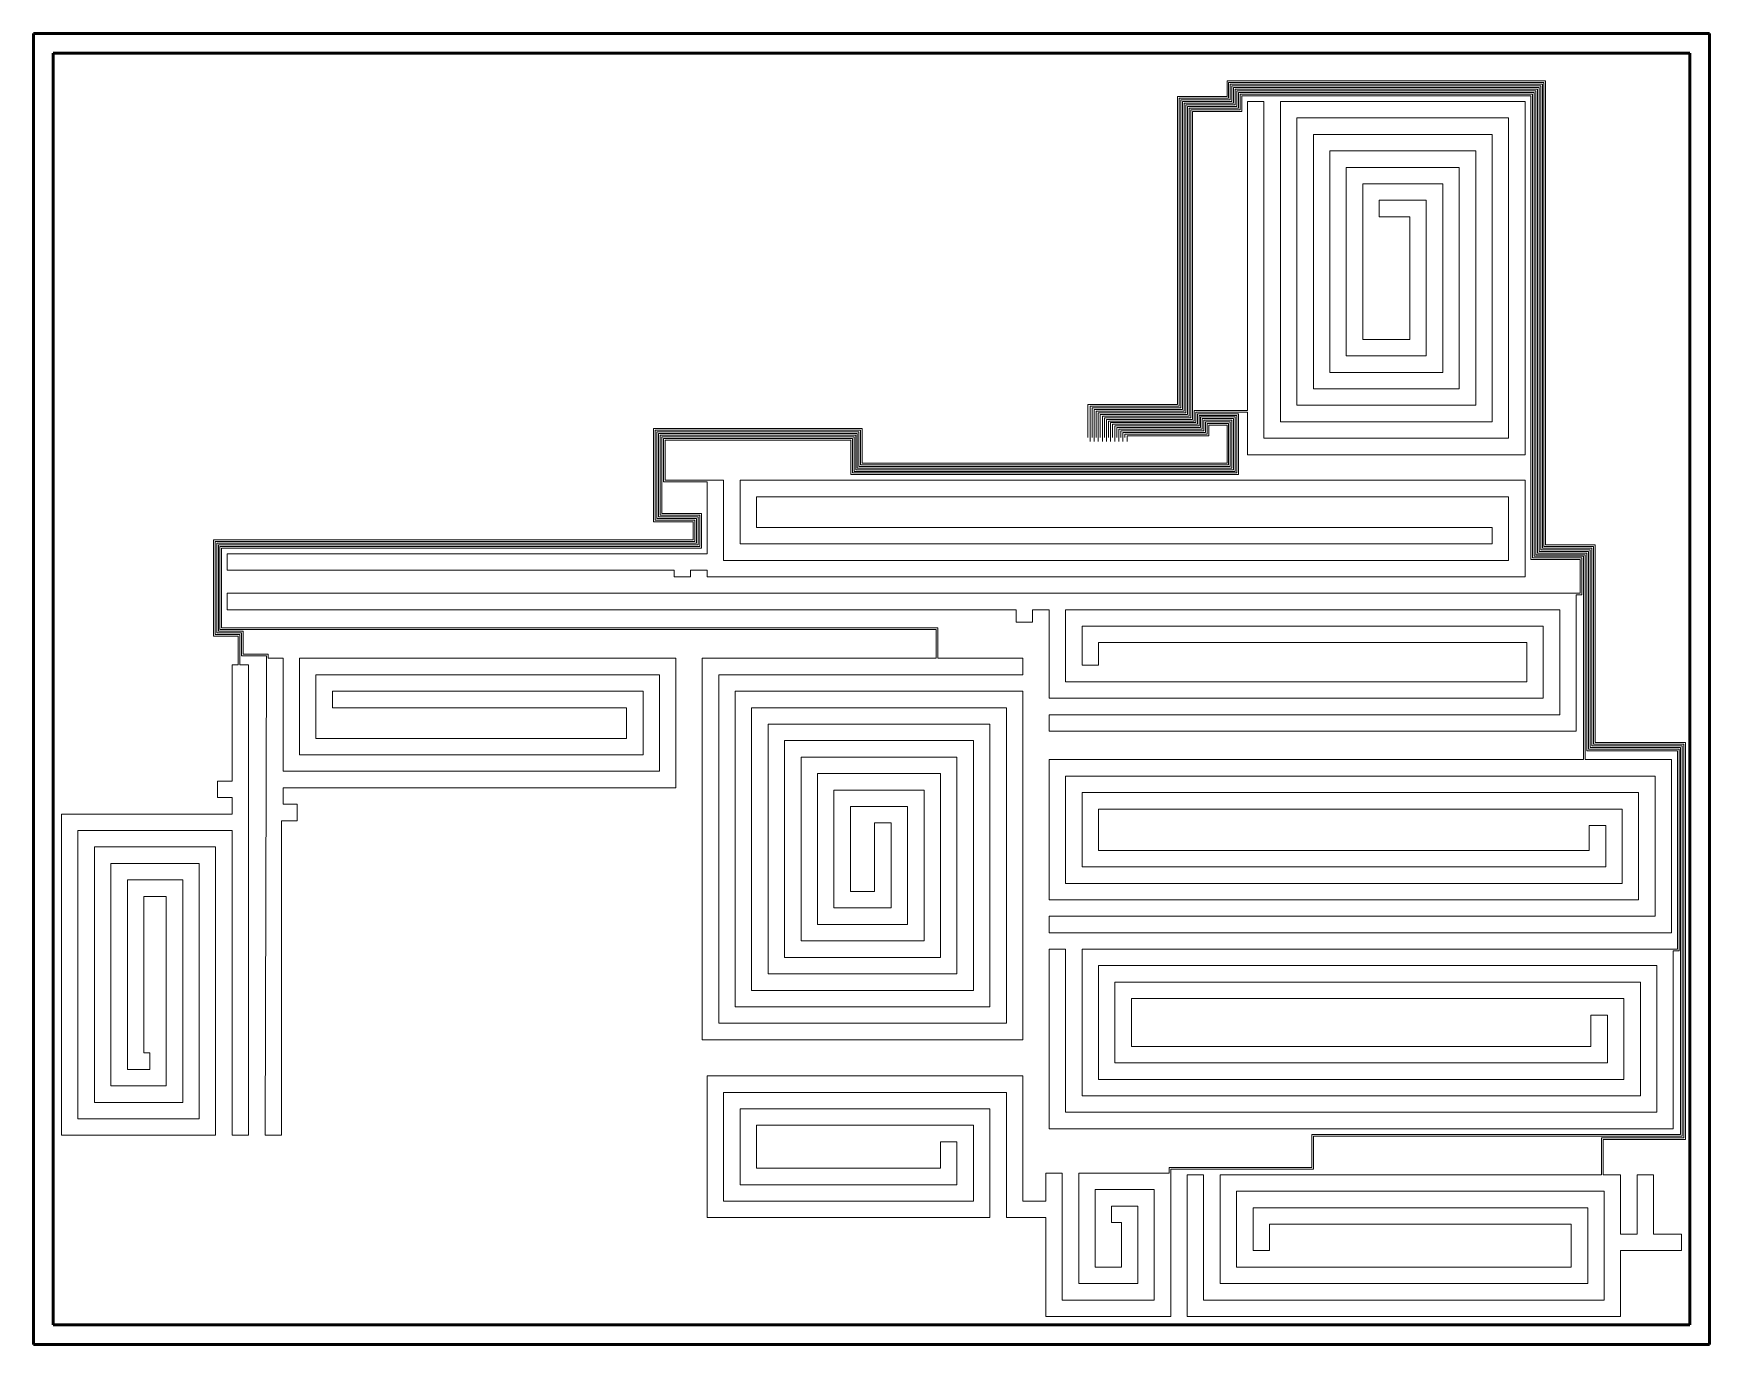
# Model space of a CAD drawing. Header units: millimetres. Extents: x -6611 to 13745, y -13256 to 2662.
import ezdxf

# ---------------------------------------------------------------- set-up
doc = ezdxf.new("R2010")
doc.units = ezdxf.units.MM
doc.layers.add('A-DETL-THIN', color=151, linetype='Continuous', lineweight=18)
doc.layers.add('A-WALL', color=113, linetype='Continuous', lineweight=18)

msp = doc.modelspace()

# ---------------------------------------------------------------- linework, layer by layer
at = {"layer": 'A-DETL-THIN'}
for p, q in [((7885, 1896), (7885, 2086)), ((7885, 2086), (11755, 2086)), ((7905, 1876), (7905, 2066)), ((7905, 2066), (11735, 2066)), ((7925, 1856), (7925, 2046)), ((7925, 2046), (11715, 2046)), ((11715, 2046), (11715, -3586)), ((11735, 2066), (11735, -3566)), ((11755, 2086), (11755, -3546)), ((7285, -1843), (7285, 1896)), ((7285, 1896), (7885, 1896)), ((7305, -1863), (7305, 1876)), ((7305, 1876), (7905, 1876)), ((7325, -1883), (7325, 1856)), ((7325, 1856), (7925, 1856)), ((7345, -1903), (7345, 1836)), ((7345, 1836), (7945, 1836)), ((7945, 1836), (7945, 2026)), ((7945, 2026), (11695, 2026)), ((7965, 1816), (7965, 2006)), ((7965, 2006), (11675, 2006)), ((7985, 1796), (7985, 1986)), ((7985, 1986), (11655, 1986)), ((8005, 1776), (8005, 1966)), ((8005, 1966), (11635, 1966)), ((8025, 1756), (8025, 1946)), ((8025, 1946), (11615, 1946)), ((8045, 1736), (8045, 1926)), ((8045, 1926), (11595, 1926)), ((8065, 1716), (8065, 1906)), ((8065, 1906), (11575, 1906)), ((8334, 1837), (8134, 1837)), ((8134, 1837), (8134, -1914)), ((8334, -2252), (8334, 1837)), ((11506, 1837), (8534, 1837)), ((8534, 1837), (8534, -2052)), ((11506, -2452), (11506, 1837)), ((11575, 1906), (11575, -3726)), ((11595, 1926), (11595, -3706)), ((11615, 1946), (11615, -3686)), ((11635, 1966), (11635, -3666)), ((11655, 1986), (11655, -3646)), ((11675, 2006), (11675, -3626)), ((11695, 2026), (11695, -3606)), ((7365, -1923), (7365, 1816)), ((7365, 1816), (7965, 1816)), ((7385, -1943), (7385, 1796)), ((7385, 1796), (7985, 1796)), ((7405, -1963), (7405, 1776)), ((7405, 1776), (8005, 1776)), ((7425, -1983), (7425, 1756)), ((7425, 1756), (8025, 1756)), ((7445, -2003), (7445, 1736)), ((7445, 1736), (8045, 1736)), ((7465, -2023), (7465, 1716)), ((7465, 1716), (8065, 1716)), ((8734, -1852), (8734, 1637)), ((8734, 1637), (11306, 1637)), ((11306, 1637), (11306, -2252)), ((11106, 1437), (8934, 1437)), ((8934, 1437), (8934, -1652)), ((11106, -2052), (11106, 1437)), ((9134, -1452), (9134, 1237)), ((9134, 1237), (10906, 1237)), ((10906, 1237), (10906, -1852)), ((10706, 1037), (9334, 1037)), ((9334, 1037), (9334, -1252)), ((10706, -1652), (10706, 1037)), ((9534, -1052), (9534, 837)), ((9534, 837), (10506, 837)), ((10506, 837), (10506, -1452)), ((10306, 637), (9734, 637)), ((9734, 637), (9734, 437)), ((10306, -1252), (10306, 637)), ((9734, 437), (10106, 437)), ((10106, 437), (10106, -1052)), ((10106, -1052), (9534, -1052)), ((9334, -1252), (10306, -1252)), ((10506, -1452), (9134, -1452)), ((8934, -1652), (10706, -1652)), ((6196, -2242), (6196, -1843)), ((6196, -1843), (7285, -1843)), ((6221, -2292), (6221, -1863)), ((6221, -1863), (7305, -1863)), ((6246, -2242), (6246, -1883)), ((6246, -1883), (7325, -1883)), ((6271, -2292), (6271, -1903)), ((6271, -1903), (7345, -1903)), ((6296, -2242), (6296, -1923)), ((6296, -1923), (7365, -1923)), ((6321, -2292), (6321, -1943)), ((6321, -1943), (7385, -1943)), ((6346, -2242), (6346, -1963)), ((6346, -1963), (7405, -1963)), ((6371, -2292), (6371, -1983)), ((6371, -1983), (7425, -1983)), ((6396, -2242), (6396, -2003)), ((6396, -2003), (7445, -2003)), ((6421, -2292), (6421, -2023)), ((6421, -2023), (7465, -2023)), ((7485, -2043), (7485, -1914)), ((7485, -1914), (8134, -1914)), ((7505, -2063), (7505, -1934)), ((7505, -1934), (8134, -1934)), ((7525, -2083), (7525, -1954)), ((7525, -1954), (8025, -1954)), ((7545, -2103), (7545, -1974)), ((7545, -1974), (8005, -1974)), ((7565, -2123), (7565, -1994)), ((7565, -1994), (7985, -1994)), ((7585, -2143), (7585, -2014)), ((7585, -2014), (7965, -2014)), ((7605, -2163), (7605, -2034)), ((7605, -2034), (7945, -2034)), ((7945, -2034), (7945, -2614)), ((7965, -2014), (7965, -2634)), ((7985, -1994), (7985, -2654)), ((8005, -1974), (8005, -2674)), ((8025, -1954), (8025, -2694)), ((8134, -1934), (8134, -2452)), ((10906, -1852), (8734, -1852)), ((3455, -2134), (921, -2134)), ((921, -2134), (921, -3266)), ((3435, -2154), (941, -2154)), ((941, -2154), (941, -3246)), ((3415, -2174), (961, -2174)), ((961, -2174), (961, -3226)), ((3395, -2194), (981, -2194)), ((981, -2194), (981, -3206)), ((3375, -2214), (1001, -2214)), ((1001, -2214), (1001, -3186)), ((3355, -2234), (1021, -2234)), ((1021, -2234), (1021, -3166)), ((3355, -2654), (3355, -2234)), ((3375, -2634), (3375, -2214)), ((3395, -2614), (3395, -2194)), ((3415, -2594), (3415, -2174)), ((3435, -2574), (3435, -2154)), ((3455, -2554), (3455, -2134)), ((6446, -2242), (6446, -2043)), ((6446, -2043), (7485, -2043)), ((6471, -2292), (6471, -2063)), ((6471, -2063), (7505, -2063)), ((6496, -2242), (6496, -2083)), ((6496, -2083), (7525, -2083)), ((6521, -2292), (6521, -2103)), ((6521, -2103), (7545, -2103)), ((6546, -2242), (6546, -2123)), ((6546, -2123), (7565, -2123)), ((6571, -2292), (6571, -2143)), ((6571, -2143), (7585, -2143)), ((6596, -2242), (6596, -2163)), ((6596, -2163), (7605, -2163)), ((6621, -2292), (6621, -2183)), ((6621, -2183), (7625, -2183)), ((6646, -2242), (6646, -2203)), ((6646, -2203), (7645, -2203)), ((6671, -2292), (6671, -2223)), ((6671, -2223), (7665, -2223)), ((7625, -2183), (7625, -2054)), ((7625, -2054), (7925, -2054)), ((7645, -2203), (7645, -2074)), ((7645, -2074), (7905, -2074)), ((7665, -2223), (7665, -2094)), ((7665, -2094), (7885, -2094)), ((7885, -2094), (7885, -2554)), ((7905, -2074), (7905, -2574)), ((7925, -2054), (7925, -2594)), ((8534, -2052), (11106, -2052)), ((3335, -2254), (1041, -2254)), ((1041, -2254), (1041, -2783)), ((3315, -2274), (1061, -2274)), ((1061, -2274), (1061, -2763)), ((3315, -2694), (3315, -2274)), ((3335, -2674), (3335, -2254)), ((11306, -2252), (8334, -2252)), ((7965, -2634), (3375, -2634)), ((7945, -2614), (3395, -2614)), ((7925, -2594), (3415, -2594)), ((7905, -2574), (3435, -2574)), ((7885, -2554), (3455, -2554)), ((8134, -2452), (11506, -2452)), ((1041, -2783), (1570, -2783)), ((1061, -2763), (1570, -2763)), ((1770, -2763), (1570, -2763)), ((1570, -2783), (1570, -3655)), ((1770, -3735), (1770, -2763)), ((11506, -2763), (1970, -2763)), ((1970, -2763), (1970, -3535)), ((8025, -2694), (3315, -2694)), ((8005, -2674), (3335, -2674)), ((7985, -2654), (3355, -2654)), ((11506, -3935), (11506, -2763)), ((2170, -3335), (2170, -2963)), ((2170, -2963), (11306, -2963)), ((11306, -2963), (11306, -3735)), ((941, -3246), (1421, -3246)), ((961, -3226), (1441, -3226)), ((981, -3206), (1461, -3206)), ((1001, -3186), (1481, -3186)), ((1021, -3166), (1501, -3166)), ((1421, -3246), (1421, -3506)), ((1441, -3226), (1441, -3526)), ((1461, -3206), (1461, -3546)), ((1481, -3186), (1481, -3566)), ((1501, -3166), (1501, -3586)), ((921, -3266), (1401, -3266)), ((1401, -3266), (1401, -3486)), ((11106, -3335), (2170, -3335)), ((11106, -3535), (11106, -3335)), ((1401, -3486), (-4426, -3486)), ((-4426, -3486), (-4426, -4655)), ((1421, -3506), (-4406, -3506)), ((-4406, -3506), (-4406, -4635)), ((1441, -3526), (-4386, -3526)), ((-4386, -3526), (-4386, -4615)), ((1461, -3546), (-4366, -3546)), ((-4366, -3546), (-4366, -4595)), ((1481, -3566), (-4346, -3566)), ((-4346, -3566), (-4346, -4575)), ((1501, -3586), (-4326, -3586)), ((-4326, -3586), (-4326, -4555)), ((1570, -3655), (-4257, -3655)), ((-4257, -3655), (-4257, -3855)), ((1970, -3535), (11106, -3535)), ((11655, -3646), (12255, -3646)), ((11675, -3626), (12275, -3626)), ((11695, -3606), (12295, -3606)), ((11715, -3586), (12315, -3586)), ((11735, -3566), (12335, -3566)), ((11755, -3546), (12355, -3546)), ((12255, -3646), (12255, -6046)), ((12275, -3626), (12275, -6026)), ((12295, -3606), (12295, -6006)), ((12315, -3586), (12315, -5986)), ((12335, -3566), (12335, -5966)), ((12355, -3546), (12355, -5946)), ((-4257, -3855), (1170, -3855)), ((1170, -3855), (1170, -3935)), ((1370, -3935), (1370, -3855)), ((1370, -3855), (1570, -3855)), ((1570, -3855), (1570, -3935)), ((11306, -3735), (1770, -3735)), ((11575, -3726), (12175, -3726)), ((11595, -3706), (12195, -3706)), ((11615, -3686), (12215, -3686)), ((11635, -3666), (12235, -3666)), ((12175, -3726), (12175, -4134)), ((12195, -3706), (12195, -4154)), ((12215, -3686), (12215, -6155)), ((12235, -3666), (12235, -6155)), ((1170, -3935), (1370, -3935)), ((1570, -3935), (11506, -3935)), ((-4257, -4334), (-4257, -4134)), ((-4257, -4134), (12126, -4134)), ((12175, -4134), (12126, -4134)), ((12195, -4154), (12126, -4154)), ((12126, -4154), (12126, -5809)), ((5324, -4334), (-4257, -4334)), ((5324, -4486), (5324, -4334)), ((5724, -4334), (5524, -4334)), ((5524, -4334), (5524, -4486)), ((5724, -5409), (5724, -4334)), ((11926, -4334), (5924, -4334)), ((5924, -4334), (5924, -5209)), ((11926, -5609), (11926, -4334)), ((-4426, -4655), (-4126, -4655)), ((-4406, -4635), (-4106, -4635)), ((-4386, -4615), (-4086, -4615)), ((-4366, -4595), (-4066, -4595)), ((-4346, -4575), (4354, -4575)), ((-4326, -4555), (4374, -4555)), ((-4126, -4655), (-4126, -5004)), ((-4106, -4635), (-4106, -5004)), ((-4086, -4615), (-4086, -4895)), ((-4066, -4595), (-4066, -4875)), ((4354, -4575), (4354, -4924)), ((4374, -4555), (4374, -4924)), ((5524, -4486), (5324, -4486)), ((6124, -5009), (6124, -4534)), ((6124, -4534), (11726, -4534)), ((11726, -4534), (11726, -5409)), ((-4066, -4875), (-3760, -4875)), ((-3760, -4875), (-3760, -4924)), ((11526, -4734), (6324, -4734)), ((6324, -4734), (6324, -5009)), ((11526, -5209), (11526, -4734)), ((-4126, -5004), (-4199, -5004)), ((-4199, -5004), (-4199, -6415)), ((-3999, -5004), (-4106, -5004)), ((-4086, -4895), (-3780, -4895)), ((-3999, -10716), (-3999, -5004)), ((-3799, -10716), (-3780, -4924)), ((-3780, -4895), (-3780, -4924)), ((-3760, -4924), (-3580, -4924)), ((-3580, -4924), (-3580, -6296)), ((-3380, -6096), (-3380, -4924)), ((-3380, -4924), (1192, -4924)), ((1192, -4924), (1192, -6496)), ((4354, -4924), (1511, -4924)), ((1511, -4924), (1511, -9556)), ((5405, -4924), (4374, -4924)), ((5405, -5124), (5405, -4924)), ((6324, -5009), (6124, -5009)), ((992, -5124), (-3180, -5124)), ((-3180, -5124), (-3180, -5896)), ((992, -6296), (992, -5124)), ((1711, -9356), (1711, -5124)), ((1711, -5124), (5405, -5124)), ((5924, -5209), (11526, -5209)), ((-2980, -5524), (-2980, -5324)), ((-2980, -5324), (792, -5324)), ((792, -5324), (792, -6096)), ((5405, -5324), (1911, -5324)), ((1911, -5324), (1911, -9156)), ((5405, -9556), (5405, -5324)), ((11726, -5409), (5724, -5409)), ((592, -5524), (-2980, -5524)), ((592, -5896), (592, -5524)), ((2111, -8956), (2111, -5524)), ((2111, -5524), (5205, -5524)), ((5205, -5524), (5205, -9356)), ((5724, -5809), (5724, -5609)), ((5724, -5609), (11926, -5609)), ((-3180, -5896), (592, -5896)), ((5005, -5724), (2311, -5724)), ((2311, -5724), (2311, -8756)), ((5005, -9156), (5005, -5724)), ((12126, -5809), (5724, -5809)), ((792, -6096), (-3380, -6096)), ((2511, -8556), (2511, -5924)), ((2511, -5924), (4805, -5924)), ((4805, -5924), (4805, -8956)), ((12255, -6046), (13355, -6046)), ((12275, -6026), (13375, -6026)), ((12295, -6006), (13395, -6006)), ((12315, -5986), (13415, -5986)), ((12335, -5966), (13435, -5966)), ((12355, -5946), (13455, -5946)), ((13355, -6046), (13355, -8456)), ((13375, -6026), (13375, -8476)), ((13395, -6006), (13395, -10706)), ((13415, -5986), (13415, -10726)), ((13435, -5966), (13435, -10746)), ((13455, -5946), (13455, -10766)), ((-3580, -6296), (992, -6296)), ((4605, -6124), (2711, -6124)), ((2711, -6124), (2711, -8356)), ((4605, -8756), (4605, -6124)), ((12215, -6155), (5724, -6155)), ((5724, -6155), (5724, -7857)), ((13285, -6155), (12235, -6155)), ((13285, -8257), (13285, -6155)), ((-4199, -6415), (-4376, -6415)), ((-4376, -6415), (-4376, -6615)), ((1192, -6496), (-3580, -6496)), ((-3580, -6496), (-3580, -6696)), ((2911, -8156), (2911, -6324)), ((2911, -6324), (4405, -6324)), ((4405, -6324), (4405, -8556)), ((5924, -7657), (5924, -6355)), ((5924, -6355), (13085, -6355)), ((13085, -6355), (13085, -8057)), ((-4376, -6615), (-4199, -6615)), ((-4199, -6615), (-4199, -6815)), ((-3580, -6696), (-3408, -6696)), ((-3408, -6696), (-3408, -6896)), ((4205, -6524), (3111, -6524)), ((3111, -6524), (3111, -7956)), ((4205, -8356), (4205, -6524)), ((12885, -6555), (6124, -6555)), ((6124, -6555), (6124, -7457)), ((12885, -7857), (12885, -6555)), ((-4199, -6815), (-6271, -6815)), ((-6271, -6815), (-6271, -10716)), ((-3408, -6896), (-3599, -6896)), ((-3599, -6896), (-3599, -10716)), ((3311, -7756), (3311, -6724)), ((3311, -6724), (4005, -6724)), ((4005, -6724), (4005, -8156)), ((6324, -7257), (6324, -6755)), ((6324, -6755), (12685, -6755)), ((12685, -6755), (12685, -7657)), ((-6071, -10516), (-6071, -7015)), ((-6071, -7015), (-4199, -7015)), ((-4199, -7015), (-4199, -10716)), ((3805, -6924), (3605, -6924)), ((3605, -6924), (3605, -7756)), ((3805, -7956), (3805, -6924)), ((12485, -6955), (12285, -6955)), ((12285, -6955), (12285, -7257)), ((12485, -7457), (12485, -6955)), ((-4399, -7215), (-5871, -7215)), ((-5871, -7215), (-5871, -10316)), ((-4399, -10716), (-4399, -7215)), ((12285, -7257), (6324, -7257)), ((-5671, -10116), (-5671, -7415)), ((-5671, -7415), (-4599, -7415)), ((-4599, -7415), (-4599, -10516)), ((6124, -7457), (12485, -7457)), ((-4799, -7615), (-5471, -7615)), ((-5471, -7615), (-5471, -9916)), ((-4799, -10316), (-4799, -7615)), ((12685, -7657), (5924, -7657)), ((-5271, -9716), (-5271, -7815)), ((-5271, -7815), (-4999, -7815)), ((-4999, -7815), (-4999, -10116)), ((3605, -7756), (3311, -7756)), ((5724, -7857), (12885, -7857)), ((3111, -7956), (3805, -7956)), ((13085, -8057), (5724, -8057)), ((5724, -8057), (5724, -8257)), ((4005, -8156), (2911, -8156)), ((5724, -8257), (13285, -8257)), ((2711, -8356), (4205, -8356)), ((5724, -10637), (5724, -8456)), ((5724, -8456), (5924, -8456)), ((5924, -8456), (5924, -10437)), ((6124, -10237), (6124, -8456)), ((6124, -8456), (13306, -8456)), ((13355, -8456), (13306, -8456)), ((13375, -8476), (13306, -8476)), ((13306, -8476), (13306, -10637)), ((4405, -8556), (2511, -8556)), ((13106, -8656), (6324, -8656)), ((6324, -8656), (6324, -10037)), ((13106, -10437), (13106, -8656)), ((4805, -8956), (2111, -8956)), ((2311, -8756), (4605, -8756)), ((6524, -9837), (6524, -8856)), ((6524, -8856), (12906, -8856)), ((12906, -8856), (12906, -10237)), ((1911, -9156), (5005, -9156)), ((12706, -9056), (6724, -9056)), ((6724, -9056), (6724, -9637)), ((12706, -10037), (12706, -9056)), ((5205, -9356), (1711, -9356)), ((12306, -9637), (12306, -9256)), ((12306, -9256), (12506, -9256)), ((12506, -9256), (12506, -9837)), ((1511, -9556), (5405, -9556)), ((-5199, -9716), (-5271, -9716)), ((-5199, -9916), (-5199, -9716)), ((6724, -9637), (12306, -9637)), ((-5471, -9916), (-5199, -9916)), ((12506, -9837), (6524, -9837)), ((-4999, -10116), (-5671, -10116)), ((5405, -9995), (1571, -9995)), ((1571, -9995), (1571, -11716)), ((5405, -11516), (5405, -9995)), ((6324, -10037), (12706, -10037)), ((-5871, -10316), (-4799, -10316)), ((1771, -11516), (1771, -10195)), ((1771, -10195), (5205, -10195)), ((5205, -10195), (5205, -11716)), ((12906, -10237), (6124, -10237)), ((-4599, -10516), (-6071, -10516)), ((5005, -10395), (1971, -10395)), ((1971, -10395), (1971, -11316)), ((5005, -11716), (5005, -10395)), ((5924, -10437), (13106, -10437)), ((-6271, -10716), (-4399, -10716)), ((-4199, -10716), (-3999, -10716)), ((-3599, -10716), (-3799, -10716)), ((2171, -11116), (2171, -10595)), ((2171, -10595), (4805, -10595)), ((4805, -10595), (4805, -11516)), ((13306, -10637), (5724, -10637)), ((13395, -10706), (8914, -10706)), ((8914, -10706), (8914, -11106)), ((13415, -10726), (8934, -10726)), ((8934, -10726), (8934, -11126)), ((13435, -10746), (12434, -10746)), ((12434, -10746), (12434, -11195)), ((13455, -10766), (12454, -10766)), ((12454, -10766), (12454, -11195)), ((4605, -10795), (4405, -10795)), ((4405, -10795), (4405, -11116)), ((4605, -11316), (4605, -10795)), ((4405, -11116), (2171, -11116)), ((5884, -11175), (5684, -11175)), ((5684, -11175), (5684, -11516)), ((5884, -12716), (5884, -11175)), ((7182, -11175), (6084, -11175)), ((6084, -11175), (6084, -12516)), ((8914, -11106), (7182, -11106)), ((7182, -11106), (7182, -11175)), ((8934, -11126), (7202, -11126)), ((7202, -11126), (7202, -11175)), ((7202, -12916), (7202, -11175)), ((7601, -11195), (7401, -11195)), ((7401, -11195), (7401, -12916)), ((7601, -12716), (7601, -11195)), ((12434, -11195), (7801, -11195)), ((7801, -11195), (7801, -12516)), ((12666, -11195), (12454, -11195)), ((12666, -11916), (12666, -11195)), ((13066, -11195), (12866, -11195)), ((12866, -11195), (12866, -11916)), ((13066, -11916), (13066, -11195)), ((1971, -11316), (4605, -11316)), ((6284, -12316), (6284, -11375)), ((6284, -11375), (7002, -11375)), ((7002, -11375), (7002, -12716)), ((8001, -12316), (8001, -11395)), ((8001, -11395), (12466, -11395)), ((12466, -11395), (12466, -12716)), ((4805, -11516), (1771, -11516)), ((5684, -11516), (5405, -11516)), ((6802, -11575), (6484, -11575)), ((6484, -11575), (6484, -11775)), ((6802, -12516), (6802, -11575)), ((12266, -11595), (8201, -11595)), ((8201, -11595), (8201, -12116)), ((12266, -12516), (12266, -11595)), ((1571, -11716), (5005, -11716)), ((5205, -11716), (5684, -11716)), ((5684, -11716), (5684, -12916)), ((6484, -11775), (6602, -11775)), ((6602, -11775), (6602, -12316)), ((8401, -12116), (8401, -11795)), ((8401, -11795), (12066, -11795)), ((12066, -11795), (12066, -12316)), ((12866, -11916), (12666, -11916)), ((13405, -11916), (13066, -11916)), ((13405, -12116), (13405, -11916)), ((8201, -12116), (8401, -12116)), ((12666, -12916), (12666, -12116)), ((12666, -12116), (13405, -12116)), ((6602, -12316), (6284, -12316)), ((12066, -12316), (8001, -12316)), ((6084, -12516), (6802, -12516)), ((7801, -12516), (12266, -12516)), ((7002, -12716), (5884, -12716)), ((12466, -12716), (7601, -12716)), ((5684, -12916), (7202, -12916)), ((7401, -12916), (12666, -12916))]:
    msp.add_line(p, q, dxfattribs=at)
at = {"layer": 'A-WALL', "lineweight": 50}
for p, q in [((-6611, 2662), (-6611, -13256)), ((13745, 2662), (-6611, 2662)), ((13745, -13256), (13745, 2662)), ((-6371, -13016), (-6371, 2422)), ((-6371, 2422), (13505, 2422)), ((13505, 2422), (13505, -13016)), ((13505, -13016), (-6371, -13016)), ((-6611, -13256), (13745, -13256))]:
    msp.add_line(p, q, dxfattribs=at)

doc.saveas('drawing.dxf')
